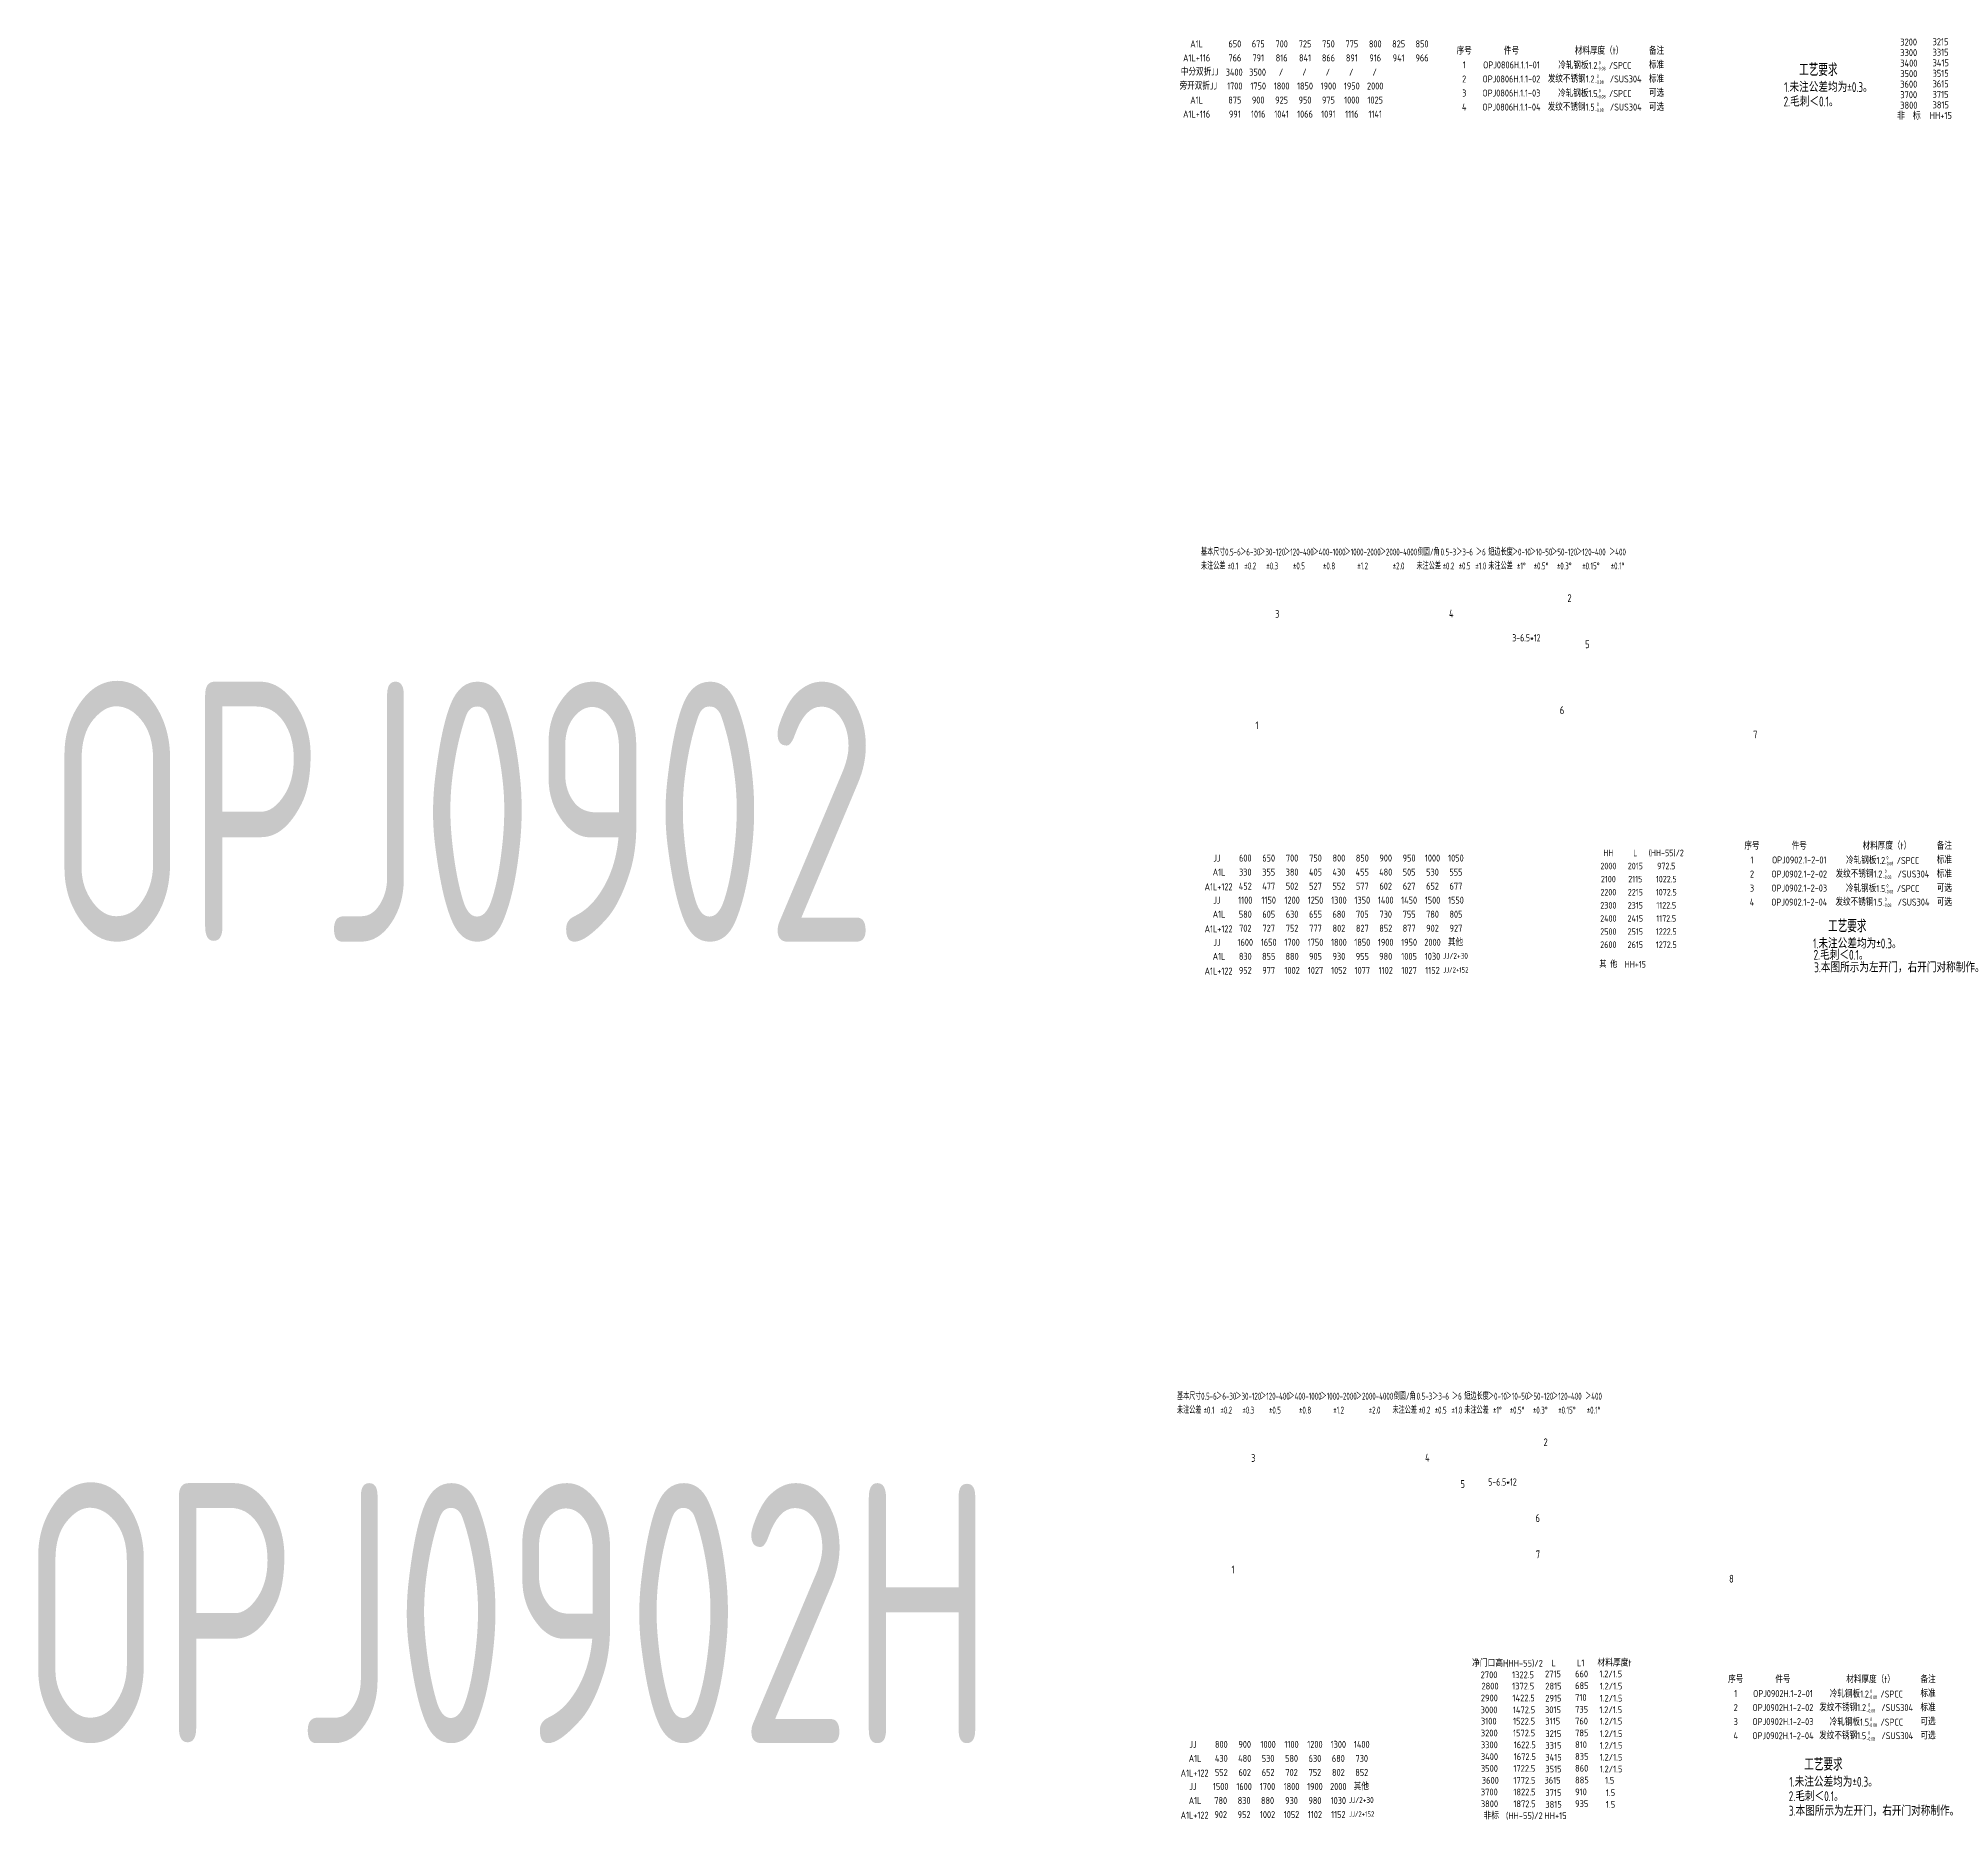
# Model space of a CAD drawing. Header units: inches. Extents: x 14216 to 120088, y -28810 to 23559.
# Drawn here: x 76492 to 83843, y -7621 to -770 of the extents above; entities that cross this region are included whole.
import ezdxf
from ezdxf.enums import TextEntityAlignment as Align

# ---------------------------------------------------------------- set-up
doc = ezdxf.new("R2010")
doc.units = ezdxf.units.IN
doc.header["$LTSCALE"] = 0.3
doc.header["$MEASUREMENT"] = 0
for name, color, linetype in [('2', 2, 'Continuous'), ('2细实线', 2, 'Continuous'), ('7', 4, 'Continuous')]:
    doc.layers.add(name, color=color, linetype=linetype)
doc.layers.add('粗实线', color=7, linetype='Continuous', lineweight=30)
doc.styles.add('HZ', font='isocp2.shx', dxfattribs={"width": 0.7, "bigfont": 'hztxt.shx'})

msp = doc.modelspace()

# ---------------------------------------------------------------- texts
at = {"layer": '2', "style": 'HZ', "width": 0.8}
for s, height, p in [('序号', 27, (81975.6, -818.7)), ('件号', 27, (82157.3, -818.7)), ('材料厚度（t）', 27, (82494.1, -818.7)), ('备注', 27, (82715.2, -818.7)), ('1', 27, (81975.6, -872.7)), ('OPJ0806H.1.1-01', 27, (82157.3, -872.7)), ('冷轧钢板1.2   /SPCC', 27, (82478, -874.6)), ('标准', 27, (82715.2, -872.7)), ('2', 27, (81975.6, -926.7)), ('OPJ0806H.1.1-02', 27, (82157.3, -926.7)), ('发纹不锈钢1.2    /SUS304 ', 27, (82484.5, -926.7)), ('标准', 27, (82715.2, -926.7)), ('4', 27, (81975.6, -1034.7)), ('3', 27, (81975.6, -980.7)), ('OPJ0806H.1.1-04', 27, (82157.3, -1034.7)), ('OPJ0806H.1.1-03', 27, (82157.3, -980.7)), ('发纹不锈钢1.5    /SUS304 ', 27, (82484.5, -1034.7)), ('冷轧钢板1.5   /SPCC', 27, (82478, -982.6)), ('可选', 27, (82715.2, -980.7)), ('可选', 27, (82715.2, -1034.7)), ('HH', 25.2, (82530, -3903)), ('L', 25.2, (82633.6, -3903)), ('(HH-55)/2', 25.2, (82752.6, -3903)), ('序号', 27, (83082.3, -3876.2)), ('件号', 27, (83264, -3876.2)), ('材料厚度（t）', 27, (83600.9, -3876.2)), ('备注', 27, (83821.9, -3876.2)), ('2000', 25.2, (82530, -3953.4)), ('2015', 25.2, (82633.6, -3953.4)), ('972.5', 25.2, (82752.6, -3953.4)), ('1', 27, (83082.3, -3930.2)), ('OPJ0902.1-2-01', 27, (83264, -3930.2)), ('发纹不锈钢1.2    /SUS304 ', 27, (83591.2, -3984.2)), ('冷轧钢板1.2   /SPCC', 27, (83584.7, -3932.1)), ('标准', 27, (83821.9, -3930.2)), ('标准', 27, (83821.9, -3984.2)), ('2200', 25.2, (82530, -4054.2)), ('2100', 25.2, (82530, -4003.8)), ('2215', 25.2, (82633.6, -4054.2)), ('2115', 25.2, (82633.6, -4003.8)), ('1072.5', 25.2, (82752.6, -4054.2)), ('1022.5', 25.2, (82752.6, -4003.8)), ('3', 27, (83082.3, -4038.2)), ('2', 27, (83082.3, -3984.2)), ('OPJ0902.1-2-03', 27, (83264, -4038.2)), ('OPJ0902.1-2-02', 27, (83264, -3984.2)), ('冷轧钢板1.5   /SPCC', 27, (83584.7, -4040.1)), ('可选', 27, (83821.9, -4038.2)), ('2300', 25.2, (82530, -4104.6)), ('2315', 25.2, (82633.6, -4104.6)), ('1122.5', 25.2, (82752.6, -4104.6)), ('4', 27, (83082.3, -4092.2)), ('OPJ0902.1-2-04', 27, (83264, -4092.2)), ('发纹不锈钢1.5    /SUS304 ', 27, (83591.2, -4092.2)), ('可选', 27, (83821.9, -4092.2)), ('2500', 25.2, (82530, -4205.4)), ('2600', 25.2, (82530, -4255.8)), ('2515', 25.2, (82633.6, -4205.4)), ('2615', 25.2, (82633.6, -4255.8)), ('1272.5', 25.2, (82752.6, -4255.8)), ('1222.5', 25.2, (82752.6, -4205.4)), ('其 他', 25.2, (82530, -4331.4)), ('HH+15', 25.2, (82633.6, -4331.4)), ('序号', 27, (83019.7, -7081.9)), ('1', 27, (83019.7, -7135.9)), ('OPJ0902H.1-2-01', 27, (83201.3, -7135.9)), ('件号', 27, (83201.3, -7081.9)), ('冷轧钢板1.2   /SPCC', 27, (83522, -7137.8)), ('材料厚度（t）', 27, (83538.2, -7081.9)), ('标准', 27, (83759.3, -7135.9)), ('备注', 27, (83759.3, -7081.9)), ('2', 27, (83019.7, -7189.9)), ('OPJ0902H.1-2-02', 27, (83201.3, -7189.9)), ('发纹不锈钢1.2    /SUS304 ', 27, (83528.6, -7189.9)), ('标准', 27, (83759.3, -7189.9)), ('3', 27, (83019.7, -7243.9)), ('OPJ0902H.1-2-03', 27, (83201.3, -7243.9)), ('冷轧钢板1.5   /SPCC', 27, (83522, -7245.8)), ('可选', 27, (83759.3, -7243.9)), ('4', 27, (83019.7, -7297.9)), ('OPJ0902H.1-2-04', 27, (83201.3, -7297.9)), ('发纹不锈钢1.5    /SUS304 ', 27, (83528.6, -7297.9)), ('可选', 27, (83759.3, -7297.9))]:
    msp.add_text(s, height=height, dxfattribs=at).set_placement(p, align=Align.MIDDLE_CENTER)
at = {"layer": '2', "color": 6, "style": 'HZ', "width": 0.75}
for s, p in [('1.未注公差均为±0.3。', (83206, -977)), ('2.毛刺＜0.1。', (83203.8, -1032.4)), ('1.未注公差均为±0.3。', (83317.3, -4270.1)), ('2.毛刺＜0.1。', (83319.1, -4314.1)), ('3.本图所示为左开门，右开门对称制作。', (83321.4, -4362)), ('1.未注公差均为±0.3。', (83225.8, -7494.2)), ('2.毛刺＜0.1。', (83223.7, -7549.6)), ('3.本图所示为左开门，右开门对称制作。', (83224.1, -7605.8))]:
    msp.add_text(s, height=38, dxfattribs=at).set_placement(p)
at = {"layer": '2', "color": 4, "style": 'HZ', "width": 0.7}
for s, p in [('2', (82372.7, -2938)), ('3', (81248.3, -2998.5)), ('4', (81917.3, -2997.4)), ('5', (82440.6, -3115.7)), ('6', (82343.3, -3369.2)), ('1', (81173.2, -3427.4)), ('7', (83086.6, -3462.8)), ('2', (82280.6, -6184.5)), ('3', (81156.1, -6244.9)), ('4', (81825.1, -6243.9)), ('5', (81961.5, -6345.1)), ('6', (82250, -6476.1)), ('7', (82251.1, -6615.6)), ('1', (81081, -6673.8)), ('8', (82994.4, -6709.3))]:
    msp.add_text(s, height=30, dxfattribs=at).set_placement(p)
at = {"layer": '2', "color": 3, "style": 'HZ', "width": 0.8}
for s, p in [('2400', (82530, -4155)), ('2415', (82633.6, -4155)), ('1172.5', (82752.6, -4155))]:
    msp.add_text(s, height=25.2, dxfattribs=at).set_placement(p, align=Align.MIDDLE_CENTER)
at = {"layer": '2', "char_height": 13.73, "attachment_point": 1, "style": 'HZ'}
for insert in [(82486.1, -856.8), (82478.8, -909.2), (82478.8, -1017.2), (82486.1, -964.8), (83585.6, -3966.7), (83592.8, -3914.3), (83592.8, -4022.3), (83585.6, -4074.7), (83530.1, -7119.9), (83522.9, -7172.4), (83530.1, -7227.9), (83522.9, -7280.4)]:
    msp.add_mtext(' 0\\P-0.08', dxfattribs=dict(at, insert=insert))
at = {"layer": '2', "color": 6, "attachment_point": 5, "style": 'HZ'}
for s, insert, char_height in [('3-6.5*12', (82214.9, -3075.8), 28), ('\\A1;OPJ0902', (78122.6, -3744.5), 1000), ('5-6.5*12', (82122.8, -6322.3), 28), ('\\A1;OPJ0902H', (78293.7, -6826.6), 1000)]:
    msp.add_mtext(s, dxfattribs=dict(at, insert=insert, char_height=char_height))
at = {"layer": '2细实线', "style": 'HZ', "width": 0.8}
for s, height, p in [('A1L', 27, (80946.6, -791.7)), ('650', 27, (81093.6, -791.7)), ('675', 27, (81183.6, -791.7)), ('700', 27, (81273.6, -791.7)), ('725', 27, (81363.6, -791.7)), ('750', 27, (81453.6, -791.7)), ('775', 27, (81543.5, -791.7)), ('800', 27, (81633.5, -791.7)), ('825', 27, (81723.5, -791.7)), ('850', 27, (81813.5, -791.7)), ('A1L+116', 27, (80946.6, -845.7)), ('766', 27, (81093.6, -845.7)), ('791', 27, (81183.6, -845.7)), ('816', 27, (81273.6, -845.7)), ('841', 27, (81363.6, -845.7)), ('866', 27, (81453.6, -845.7)), ('891', 27, (81543.5, -845.7)), ('916', 27, (81633.5, -845.7)), ('941', 27, (81723.5, -845.7)), ('966', 27, (81813.5, -845.7)), ('旁开双折JJ', 27, (80953.2, -953.7)), ('中分双折JJ', 27, (80958.2, -899.7)), ('3400', 27, (81091.2, -900.5)), ('1700', 27, (81093.5, -953.7)), ('3500', 27, (81181.2, -900.5)), ('1750', 27, (81183.5, -953.7)), ('1800', 27, (81273.5, -953.7)), ('/', 27, (81271.2, -900.5)), ('1850', 27, (81363.5, -953.7)), ('/', 27, (81361.2, -900.5)), ('1900', 27, (81453.5, -953.7)), ('/', 27, (81451.2, -900.5)), ('1950', 27, (81543.5, -953.7)), ('/', 27, (81541.2, -900.5)), ('2000', 27, (81633.5, -953.7)), ('/', 27, (81631.2, -900.5)), ('A1L', 27, (80946.6, -1007.7)), ('875', 27, (81093.5, -1007.7)), ('900', 27, (81183.5, -1007.7)), ('925', 27, (81273.5, -1007.7)), ('950', 27, (81363.5, -1007.7)), ('975', 27, (81453.5, -1007.7)), ('1000', 27, (81543.5, -1007.7)), ('1025', 27, (81633.5, -1007.7)), ('A1L+116', 27, (80946.6, -1061.7)), ('991', 27, (81093.5, -1061.7)), ('1016', 27, (81183.5, -1061.7)), ('1041', 27, (81273.5, -1061.7)), ('1066', 27, (81363.5, -1061.7)), ('1091', 27, (81453.5, -1061.7)), ('1116', 27, (81543.5, -1061.7)), ('1141', 27, (81633.5, -1061.7)), ('A1L', 27, (81032.9, -3976.8)), ('JJ', 27, (81024.7, -3922.8)), ('330', 27, (81133.8, -3976.8)), ('600', 27, (81133.8, -3922.8)), ('355', 27, (81223.8, -3976.8)), ('650', 27, (81223.8, -3922.8)), ('380', 27, (81313.8, -3976.8)), ('700', 27, (81313.8, -3922.8)), ('405', 27, (81403.8, -3976.8)), ('750', 27, (81403.8, -3922.8)), ('430', 27, (81493.8, -3976.8)), ('800', 27, (81493.8, -3922.8)), ('455', 27, (81583.8, -3976.8)), ('850', 27, (81583.8, -3922.8)), ('480', 27, (81673.8, -3976.8)), ('900', 27, (81673.8, -3922.8)), ('950', 27, (81763.8, -3922.8)), ('505', 27, (81763.8, -3976.8)), ('1000', 27, (81853.8, -3922.8)), ('530', 27, (81853.8, -3976.8)), ('1050', 27, (81943.8, -3922.8)), ('555', 27, (81943.8, -3976.8)), ('A1L+122', 27, (81031.1, -4033.3)), ('452', 27, (81133.8, -4030.8)), ('477', 27, (81223.8, -4030.8)), ('502', 27, (81313.8, -4030.8)), ('527', 27, (81403.8, -4030.8)), ('552', 27, (81493.8, -4030.8)), ('577', 27, (81583.8, -4030.8)), ('602', 27, (81673.8, -4030.8)), ('627', 27, (81763.8, -4030.8)), ('652', 27, (81853.8, -4030.8)), ('677', 27, (81943.8, -4030.8)), ('JJ', 27, (81024.7, -4084.8)), ('1100', 27, (81133.9, -4084.8)), ('1150', 27, (81223.9, -4084.8)), ('1200', 27, (81313.9, -4084.8)), ('1250', 27, (81403.9, -4084.8)), ('1300', 27, (81493.9, -4084.8)), ('1350', 27, (81583.9, -4084.8)), ('1400', 27, (81673.9, -4084.8)), ('1450', 27, (81763.9, -4084.8)), ('1500', 27, (81853.8, -4084.8)), ('1550', 27, (81943.8, -4084.8)), ('A1L+122', 27, (81031.1, -4195.3)), ('A1L', 27, (81032.9, -4138.8)), ('580', 27, (81133.9, -4138.8)), ('702', 27, (81133.9, -4192.8)), ('605', 27, (81223.9, -4138.8)), ('727', 27, (81223.9, -4192.8)), ('752', 27, (81313.9, -4192.8)), ('630', 27, (81313.9, -4138.8)), ('655', 27, (81403.9, -4138.8)), ('777', 27, (81403.9, -4192.8)), ('680', 27, (81493.9, -4138.8)), ('802', 27, (81493.9, -4192.8)), ('705', 27, (81583.9, -4138.8)), ('827', 27, (81583.9, -4192.8)), ('852', 27, (81673.9, -4192.8)), ('730', 27, (81673.9, -4138.8)), ('755', 27, (81763.9, -4138.8)), ('877', 27, (81763.9, -4192.8)), ('780', 27, (81853.8, -4138.8)), ('902', 27, (81853.8, -4192.8)), ('805', 27, (81943.8, -4138.8)), ('927', 27, (81943.8, -4192.8)), ('JJ', 27, (81024.7, -4246.8)), ('1600', 27, (81133.8, -4246.8)), ('1650', 27, (81223.8, -4246.8)), ('1700', 27, (81313.8, -4246.8)), ('1750', 27, (81403.8, -4246.8)), ('1800', 27, (81493.8, -4246.8)), ('1850', 27, (81583.8, -4246.8)), ('1900', 27, (81673.8, -4246.8)), ('1950', 27, (81763.8, -4246.8)), ('2000', 27, (81853.8, -4246.8)), ('其他', 27, (81942.1, -4247.2)), ('A1L', 27, (81032.9, -4300.8)), ('830', 27, (81133.8, -4300.8)), ('855', 27, (81223.8, -4300.8)), ('880', 27, (81313.8, -4300.8)), ('905', 27, (81403.8, -4300.8)), ('930', 27, (81493.8, -4300.8)), ('955', 27, (81583.8, -4300.8)), ('980', 27, (81673.8, -4300.8)), ('1005', 27, (81763.8, -4300.8)), ('1030', 27, (81853.8, -4300.8)), ('JJ/2+30', 23, (81942.1, -4298.9)), ('A1L+122', 27, (81031.1, -4357.3)), ('952', 27, (81133.8, -4354.8)), ('977', 27, (81223.8, -4354.8)), ('1002', 27, (81313.8, -4354.8)), ('1027', 27, (81403.8, -4354.8)), ('1052', 27, (81493.8, -4354.8)), ('1077', 27, (81583.8, -4354.8)), ('1102', 27, (81673.8, -4354.8)), ('1027', 27, (81763.8, -4354.8)), ('1152', 27, (81853.8, -4354.8)), ('JJ/2+152', 21, (81943.5, -4352.9)), ('JJ', 27, (80932.5, -7331.3)), ('800', 27, (81041.6, -7331.3)), ('900', 27, (81131.6, -7331.3)), ('1000', 27, (81221.6, -7331.3)), ('1100', 27, (81311.7, -7331.3)), ('1200', 27, (81401.7, -7331.3)), ('1300', 27, (81491.7, -7331.3)), ('1400', 27, (81581.7, -7331.3)), ('A1L', 27, (80940.7, -7385.3)), ('430', 27, (81041.6, -7385.3)), ('480', 27, (81131.6, -7385.3)), ('530', 27, (81221.6, -7385.3)), ('580', 27, (81311.7, -7385.3)), ('630', 27, (81401.7, -7385.3)), ('680', 27, (81491.7, -7385.3)), ('730', 27, (81581.7, -7385.3)), ('A1L+122', 27, (80938.9, -7441.8)), ('JJ', 27, (80932.5, -7493.3)), ('1500', 27, (81039.3, -7493.3)), ('552', 27, (81041.6, -7439.3)), ('1600', 27, (81129.3, -7493.3)), ('602', 27, (81131.6, -7439.3)), ('1700', 27, (81219.3, -7493.3)), ('652', 27, (81221.6, -7439.3)), ('1800', 27, (81311.6, -7493.3)), ('702', 27, (81311.7, -7439.3)), ('1900', 27, (81401.6, -7493.3)), ('752', 27, (81401.7, -7439.3)), ('2000', 27, (81491.6, -7493.3)), ('802', 27, (81491.7, -7439.3)), ('其他', 27, (81579.9, -7493.7)), ('852', 27, (81581.7, -7439.3)), ('A1L', 27, (80940.7, -7547.3)), ('780', 27, (81039.3, -7547.3)), ('830', 27, (81129.3, -7547.3)), ('880', 27, (81219.3, -7547.3)), ('930', 27, (81311.6, -7547.3)), ('980', 27, (81401.6, -7547.3)), ('1030', 27, (81491.6, -7547.3)), ('JJ/2+30', 23, (81579.9, -7545.4)), ('A1L+122', 27, (80938.9, -7603.8)), ('902', 27, (81039.3, -7601.3)), ('952', 27, (81129.3, -7601.3)), ('1002', 27, (81219.3, -7601.3)), ('1052', 27, (81311.6, -7601.3)), ('1102', 27, (81401.6, -7601.3)), ('1152', 27, (81491.6, -7601.3)), ('JJ/2+152', 21, (81581.3, -7599.4))]:
    msp.add_text(s, height=height, dxfattribs=at).set_placement(p, align=Align.MIDDLE_CENTER)
at = {"layer": '2细实线', "linetype": 'ByBlock', "style": 'HZ', "width": 0.65}
for s, p in [('基本尺寸', (81010.4, -2745.9)), ('未注公差', (81010.4, -2799.4)), ('0.5-6', (81086.2, -2745.9)), ('%%p0.1', (81086.2, -2799.4)), ('＞6-30', (81153, -2745.9)), ('%%p0.2', (81153, -2799.4)), ('＞30-120', (81237.6, -2745.9)), ('%%p0.3', (81237.6, -2799.4)), ('＞120-400', (81340.1, -2745.9)), ('%%p0.5', (81340.1, -2799.4)), ('＞400-1000', (81455.9, -2745.9)), ('%%p0.8', (81455.9, -2799.4)), ('＞1000-2000', (81585.1, -2745.9)), ('%%p1.2', (81585.1, -2799.4)), ('＞2000-4000', (81723.2, -2745.9)), ('%%p2.0', (81723.2, -2799.4)), ('未注公差', (81839.1, -2799.4)), ('倒圆/角', (81839.1, -2745.9)), ('0.5-3', (81914.8, -2745.9)), ('%%p0.2', (81914.8, -2799.4)), ('＞3-6', (81977.2, -2745.9)), ('%%p0.5', (81977.2, -2799.4)), ('%%p1.0', (82039.5, -2799.4)), ('＞6', (82039.5, -2745.9)), ('未注公差', (82115.3, -2799.4)), ('短边长度', (82115.3, -2745.9)), ('＞0-10', (82195.5, -2745.9)), ('%%p1%%d', (82195.5, -2799.4)), ('＞10-50', (82271.2, -2745.9)), ('%%p0.5%%d', (82271.2, -2799.4)), ('＞50-120', (82360.3, -2745.9)), ('%%p0.3%%d', (82360.3, -2799.4)), ('＞120-400', (82462.8, -2745.9)), ('%%p0.15%%d', (82462.8, -2799.4)), ('＞400', (82565.2, -2745.9)), ('%%p0.1%%d', (82565.2, -2799.4)), ('基本尺寸', (80918.2, -5992.4)), ('0.5-6', (80994, -5992.4)), ('＞6-30', (81060.8, -5992.4)), ('＞30-120', (81145.5, -5992.4)), ('＞120-400', (81247.9, -5992.4)), ('＞400-1000', (81363.7, -5992.4)), ('＞1000-2000', (81492.9, -5992.4)), ('＞2000-4000', (81631, -5992.4)), ('倒圆/角', (81746.9, -5992.4)), ('0.5-3', (81822.6, -5992.4)), ('＞3-6', (81885, -5992.4)), ('＞6', (81947.4, -5992.4)), ('短边长度', (82023.1, -5992.4)), ('＞0-10', (82103.3, -5992.4)), ('＞10-50', (82179, -5992.4)), ('＞50-120', (82268.1, -5992.4)), ('＞120-400', (82370.6, -5992.4)), ('＞400', (82473, -5992.4)), ('未注公差', (80918.2, -6045.9)), ('%%p0.1', (80994, -6045.9)), ('%%p0.2', (81060.8, -6045.9)), ('%%p0.3', (81145.5, -6045.9)), ('%%p0.5', (81247.9, -6045.9)), ('%%p0.8', (81363.7, -6045.9)), ('%%p1.2', (81492.9, -6045.9)), ('%%p2.0', (81631, -6045.9)), ('未注公差', (81746.9, -6045.9)), ('%%p0.2', (81822.6, -6045.9)), ('%%p0.5', (81885, -6045.9)), ('%%p1.0', (81947.4, -6045.9)), ('未注公差', (82023.1, -6045.9)), ('%%p1%%d', (82103.3, -6045.9)), ('%%p0.5%%d', (82179, -6045.9)), ('%%p0.3%%d', (82268.1, -6045.9)), ('%%p0.15%%d', (82370.6, -6045.9)), ('%%p0.1%%d', (82473, -6045.9))]:
    msp.add_text(s, height=26.73, dxfattribs=at).set_placement(p, align=Align.MIDDLE_CENTER)
at = {"layer": '7', "color": 2, "style": 'HZ', "width": 0.85}
for s, height, p in [('3200', 27, (83652.5, -798.1)), ('3215', 27, (83776.6, -797)), ('3300', 27, (83652.5, -838.6)), ('3400', 27, (83652.5, -879.1)), ('3315', 27, (83776.6, -837.5)), ('3415', 27, (83776.6, -878)), ('3500', 27, (83652.5, -919.6)), ('3600', 27, (83652.5, -960.1)), ('3515', 27, (83776.6, -918.5)), ('3615', 27, (83776.6, -959)), ('3700', 27, (83652.5, -1000.6)), ('3800', 27, (83652.5, -1041.1)), ('3715', 27, (83776.6, -999.5)), ('3815', 27, (83776.6, -1040)), ('非  标', 27, (83639.7, -1082.6)), ('HH+15', 27, (83765.8, -1080.5)), ('净门口高HH', 25.92, (82005.8, -7032.2)), ('2700', 25.92, (82038.9, -7076.8)), ('(HH-55)/2', 25.9, (82137.1, -7032.2)), ('1322.5', 25.92, (82159.7, -7076.8)), ('2715', 25.92, (82286.4, -7073.3)), ('L', 25.9, (82311.3, -7031)), ('660', 25.92, (82402, -7073.3)), ('L1', 25.92, (82409.2, -7031)), ('材料厚度t', 25.92, (82487.9, -7031)), ('1.2/1.5', 25.92, (82495.5, -7073.3)), ('2800', 25.92, (82042, -7120.2)), ('1372.5', 25.92, (82160, -7120.2)), ('2815', 25.92, (82287.5, -7120.2)), ('685', 25.92, (82402, -7118.6)), ('1.2/1.5', 25.92, (82496.5, -7120.2)), ('3000', 25.92, (82038.9, -7211.6)), ('2900', 25.92, (82039.6, -7165.9)), ('1422.5', 25.92, (82161.4, -7165.9)), ('1472.5', 25.92, (82162.6, -7211.6)), ('3015', 25.92, (82286.4, -7211.2)), ('2915', 25.92, (82287.6, -7166.7)), ('710', 25.92, (82402, -7164)), ('735', 25.92, (82402, -7209.3)), ('1.2/1.5', 25.92, (82495.5, -7211.2)), ('1.2/1.5', 25.92, (82496.6, -7166.7)), ('3200', 25.92, (82039.6, -7300.7)), ('3100', 25.92, (82039.8, -7255)), ('1572.5', 25.92, (82163.1, -7300.7)), ('1522.5', 25.92, (82163.3, -7255)), ('3115', 25.92, (82287.5, -7255)), ('3215', 25.92, (82287.6, -7303.1)), ('760', 25.92, (82402, -7254.7)), ('785', 25.92, (82402, -7300.1)), ('1.2/1.5', 25.92, (82496.5, -7255)), ('1.2/1.5', 25.92, (82496.6, -7303.1)), ('3300', 25.92, (82039.6, -7346.1)), ('1622.5', 25.92, (82165.9, -7346.1)), ('3315', 25.92, (82287.6, -7348.4)), ('810', 25.92, (82402, -7345.4)), ('1.2/1.5', 25.92, (82496.6, -7348.4)), ('3400', 25.92, (82039.6, -7391.4)), ('3500', 25.92, (82039.6, -7436.8)), ('1722.5', 25.92, (82164.6, -7436.8)), ('1672.5', 25.92, (82165.9, -7391.4)), ('3415', 25.92, (82287.6, -7393.8)), ('3515', 25.92, (82287.6, -7439.1)), ('835', 25.92, (82402, -7390.8)), ('860', 25.92, (82402, -7436.1)), ('1.2/1.5', 25.92, (82496.6, -7393.8)), ('1.2/1.5', 25.92, (82496.6, -7439.1)), ('3600', 25.92, (82043.2, -7482.7)), ('1772.5', 25.92, (82164.7, -7482.7)), ('3615', 25.92, (82284.3, -7482.2)), ('885', 25.92, (82402, -7481.5)), ('1.5', 25.92, (82517, -7482.2)), ('3700', 25.92, (82039.6, -7527.5)), ('3800', 25.92, (82039.6, -7572.9)), ('1822.5', 25.92, (82164.6, -7527.5)), ('1872.5', 25.92, (82164.6, -7572.9)), ('3715', 25.92, (82287.6, -7529.9)), ('3815', 25.92, (82287.6, -7575.2)), ('910', 25.92, (82402, -7526.9)), ('935', 25.92, (82402, -7572.2)), ('1.5', 25.92, (82520.3, -7529.9)), ('1.5', 25.92, (82520.3, -7575.2)), ('非标', 25.92, (82049.9, -7618.7)), ('(HH-55)/2', 25.92, (82136.1, -7618.7)), ('HH+15', 25.92, (82284.3, -7618.3))]:
    msp.add_text(s, height=height, dxfattribs=at).set_placement(p)
at = {"layer": '粗实线', "color": 3, "linetype": 'Continuous', "lineweight": -3, "style": 'HZ', "width": 0.7}
for p in [(83263.4, -915.1), (83374.6, -4208.2), (83283.2, -7432.3)]:
    msp.add_text('工艺要求', height=48, dxfattribs=at).set_placement(p)

doc.saveas('drawing.dxf')
